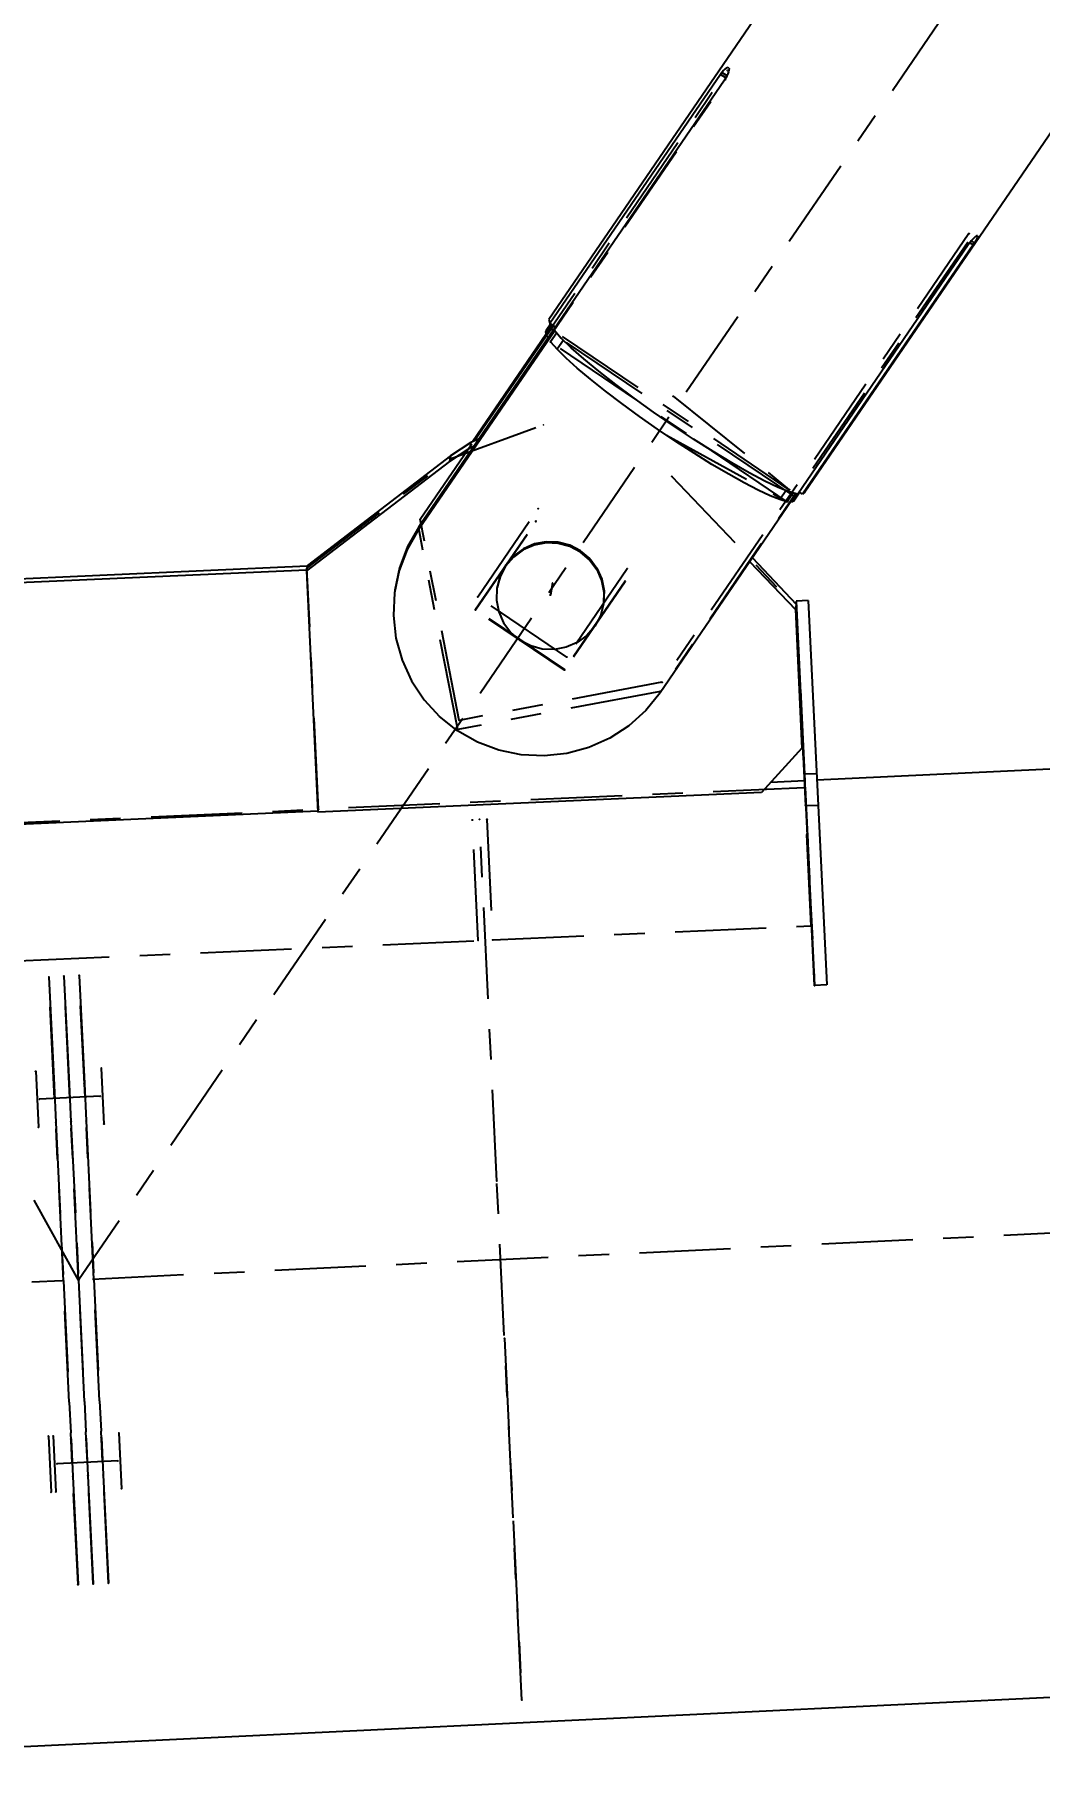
# Model space of a CAD drawing. Header units: millimetres. Extents: x 2368 to 8313, y 7493 to 11698.
# Drawn here: x 6363.1 to 6396.2, y 11086 to 11142.8 of the extents above; entities that cross this region are included whole.
import ezdxf

# ---------------------------------------------------------------- set-up
doc = ezdxf.new("R2010")
doc.units = ezdxf.units.MM
doc.linetypes.add('XKITLINE00', pattern=[0])
doc.linetypes.add('XKITLINE03', pattern=[6, 3, -1, 1, -1])
doc.styles.add('ROMANS', font='romans.shx')
doc.dimstyles.new('MD300', dxfattribs={"dimtxt": 2.5, "dimasz": 2.5, "dimexe": 1, "dimexo": 1, "dimgap": 0.5, "dimtad": 1, "dimdec": 1, "dimlfac": 50, "dimrnd": 0.5, "dimdsep": 46, "dimtxsty": 'ROMANS', "dimcen": 1, "dimclrd": 146, "dimclre": 146, "dimclrt": 30, "dimadec": 1, "dimazin": 2, "dimtfac": 1, "dimtdec": 1, "dimtmove": 0, "dimatfit": 1, "dimfxl": 1, "dimtolj": 1, "dimtzin": 0, "dimlwd": -1, "dimlwe": -1, "dimarcsym": 0})

# ---------------------------------------------------------------- blocks, each defined once
blk = doc.blocks.new('*D31')
at = {"color": 146, "transparency": 16777216}
for p, q in [((6524.588, 11276.547), (6524.588, 10991.038)), ((6189.043, 11249.201), (6189.043, 10991.038)), ((6191.543, 10992.038), (6522.088, 10992.038))]:
    blk.add_line(p, q, dxfattribs=at)
for points in [[(6191.543, 10992.455), (6191.543, 10991.621), (6189.043, 10992.038)], [(6522.088, 10992.455), (6522.088, 10991.621), (6524.588, 10992.038)]]:
    blk.add_solid(points, dxfattribs=at)
at = {"layer": 'Defpoints', "color": 0, "transparency": 16777216}
for p in [(6524.588, 11277.547), (6189.043, 11250.201), (6524.588, 10992.038)]:
    blk.add_point(p, dxfattribs=at)
at = {"color": 30, "transparency": 16777216, "insert": (6356.815, 10993.788), "char_height": 2.5, "attachment_point": 5, "style": 'ROMANS'}
blk.add_mtext('\\A1;16777', dxfattribs=at)
blk = doc.blocks.new('*D37')
at = {"color": 146, "transparency": 16777216}
for p, q in [((6544.584, 11276.27), (6544.584, 10979.265)), ((5216.588, 11053.98), (5216.588, 10979.265)), ((5219.088, 10980.265), (6542.084, 10980.265))]:
    blk.add_line(p, q, dxfattribs=at)
for points in [[(5219.088, 10980.681), (5219.088, 10979.848), (5216.588, 10980.265)], [(6542.084, 10980.681), (6542.084, 10979.848), (6544.584, 10980.265)]]:
    blk.add_solid(points, dxfattribs=at)
at = {"layer": 'Defpoints', "color": 0, "transparency": 16777216}
for p in [(6544.584, 11277.27), (5216.588, 11054.98), (6544.584, 10980.265)]:
    blk.add_point(p, dxfattribs=at)
at = {"color": 30, "transparency": 16777216, "insert": (5880.586, 10982.015), "char_height": 2.5, "attachment_point": 5, "style": 'ROMANS'}
blk.add_mtext('\\A1;66400', dxfattribs=at)
blk = doc.blocks.new('*D38')
at = {"color": 146, "transparency": 16777216}
for p, q in [((3888.584, 11276.27), (3888.584, 10968.162)), ((6544.588, 11276.271), (6544.588, 10968.162)), ((6542.088, 10969.162), (3891.084, 10969.162))]:
    blk.add_line(p, q, dxfattribs=at)
for points in [[(3891.084, 10969.579), (3891.084, 10968.745), (3888.584, 10969.162)], [(6542.088, 10969.579), (6542.088, 10968.745), (6544.588, 10969.162)]]:
    blk.add_solid(points, dxfattribs=at)
at = {"layer": 'Defpoints', "color": 0, "transparency": 16777216}
for p in [(3888.584, 11277.27), (6544.588, 11277.271), (3888.584, 10969.162)]:
    blk.add_point(p, dxfattribs=at)
at = {"color": 30, "transparency": 16777216, "insert": (5216.586, 10970.912), "char_height": 2.5, "attachment_point": 5, "style": 'ROMANS'}
blk.add_mtext('\\A1;132800', dxfattribs=at)

msp = doc.modelspace()

# ---------------------------------------------------------------- linework, layer by layer
at = {"color": 8, "linetype": 'XKITLINE03'}
for p, q in [((6364.5882, 11101.9134), (6200.5881, 11397.261)), ((6364.5882, 11101.9134), (6200.5882, 11397.261)), ((6528.5882, 11341.528), (6364.5882, 11101.9134)), ((6528.5882, 11341.528), (6364.5882, 11101.9134)), ((6375.7693, 11126.6228), (6385.8628, 11141.3704)), ((6375.7693, 11126.6228), (6385.8628, 11141.3704)), ((6375.82, 11126.9212), (6385.9135, 11141.6687)), ((6375.82, 11126.9212), (6385.9135, 11141.6687)), ((6393.8593, 11136.307), (6383.7658, 11121.5597)), ((6393.8593, 11136.307), (6383.7658, 11121.5597)), ((6393.8086, 11136.0087), (6383.7151, 11121.2614)), ((6393.8086, 11136.0087), (6383.7151, 11121.2614)), ((6380.009, 11133.1436), (6379.9404, 11133.0771)), ((6379.9404, 11133.0771), (6379.9746, 11132.9413)), ((6380.009, 11133.1436), (6379.9405, 11133.0771)), ((6379.9405, 11133.0771), (6379.9747, 11132.9413)), ((6388.0839, 11127.6948), (6380.009, 11133.1436)), ((6388.0838, 11127.6948), (6380.009, 11133.1436)), ((6387.953, 11127.8902), (6380.1725, 11133.1403)), ((6387.953, 11127.8902), (6380.1725, 11133.1403)), ((6387.886, 11127.4958), (6380.1055, 11132.7459)), ((6387.8859, 11127.4958), (6380.1055, 11132.7459)), ((6384.1381, 11130.9588), (6387.953, 11127.8902)), ((6384.1381, 11130.9588), (6387.953, 11127.8902)), ((6376.7996, 11128.908), (6379.8726, 11130.0225)), ((6376.7996, 11128.908), (6379.8726, 11130.0225)), ((6383.9203, 11129.6773), (6387.8859, 11127.4958)), ((6383.9204, 11129.6773), (6387.886, 11127.4958)), ((6372.0931, 11125.3093), (6376.7996, 11128.908)), ((6372.0931, 11125.3093), (6376.7996, 11128.908)), ((6384.0918, 11128.3247), (6388.1663, 11124.0378)), ((6384.0918, 11128.3247), (6388.1662, 11124.0378)), ((6388.118, 11127.559), (6388.0838, 11127.6948)), ((6388.1181, 11127.559), (6388.0839, 11127.6948)), ((6377.7093, 11124.3673), (6379.6944, 11127.2676)), ((6377.7093, 11124.3673), (6379.6944, 11127.2676)), ((6388.0495, 11127.4925), (6388.1181, 11127.559)), ((6388.0495, 11127.4925), (6388.118, 11127.559)), ((6377.0506, 11120.0097), (6375.7693, 11126.6228)), ((6377.0506, 11120.0097), (6375.7693, 11126.6228)), ((6377.1013, 11120.308), (6375.82, 11126.9212)), ((6377.1013, 11120.308), (6375.82, 11126.9212)), ((6377.6361, 11123.9367), (6379.6212, 11126.837)), ((6377.6362, 11123.9367), (6379.6212, 11126.837)), ((6377.6397, 11123.9574), (6379.6247, 11126.8577)), ((6377.6397, 11123.9574), (6379.6247, 11126.8577)), ((6372.4738, 11117.3848), (6372.0931, 11125.3093)), ((6372.4739, 11117.3848), (6372.0931, 11125.3093)), ((6372.4739, 11117.3848), (6372.0931, 11125.3093)), ((6372.4738, 11117.3848), (6372.0931, 11125.3093)), ((6380.1651, 11124.8185), (6380.099, 11124.4294)), ((6380.1651, 11124.8185), (6380.099, 11124.4294)), ((6382.5512, 11124.8599), (6380.5662, 11121.9596)), ((6382.5512, 11124.8599), (6380.5662, 11121.9596)), ((6382.5548, 11124.8806), (6380.5697, 11121.9803)), ((6382.5547, 11124.8806), (6380.5697, 11121.9803)), ((6382.6244, 11125.2905), (6380.6393, 11122.3902)), ((6382.6244, 11125.2905), (6380.6394, 11122.3902)), ((6380.6394, 11122.3902), (6377.7093, 11124.3673)), ((6380.6393, 11122.3902), (6377.7093, 11124.3673)), ((6380.5662, 11121.9596), (6377.6361, 11123.9367)), ((6380.5662, 11121.9596), (6377.6362, 11123.9367)), ((6380.5697, 11121.9803), (6377.6397, 11123.9574)), ((6380.5697, 11121.9803), (6377.6397, 11123.9574)), ((6388.1662, 11124.0378), (6388.4518, 11118.0944)), ((6388.1663, 11124.0378), (6388.4518, 11118.0944)), ((6388.5005, 11117.4936), (6388.1874, 11124.0085)), ((6388.5005, 11117.4936), (6388.1875, 11124.0085)), ((6383.7658, 11121.5597), (6377.1013, 11120.308)), ((6383.7658, 11121.5597), (6377.1013, 11120.308)), ((6383.7151, 11121.2614), (6377.0506, 11120.0097)), ((6383.7151, 11121.2614), (6377.0506, 11120.0097)), ((6388.3171, 11121.3094), (6388.6007, 11115.4074)), ((6388.3171, 11121.3094), (6388.6007, 11115.4074)), ((6388.4518, 11118.0944), (6372.4738, 11117.3848)), ((6388.4518, 11118.0944), (6372.4739, 11117.3848)), ((6388.6007, 11115.4074), (6388.471, 11118.1065)), ((6388.471, 11118.1065), (6388.7841, 11111.5916)), ((6388.6007, 11115.4074), (6388.4711, 11118.1065)), ((6388.4711, 11118.1065), (6388.7841, 11111.5916)), ((6388.6698, 11113.5576), (6388.4794, 11117.5199)), ((6388.6698, 11113.5576), (6388.4795, 11117.5199)), ((6388.7841, 11111.5916), (6388.5005, 11117.4936)), ((6388.7841, 11111.5916), (6388.5005, 11117.4936)), ((6360.9749, 11116.8741), (6372.4738, 11117.3848)), ((6360.9749, 11116.8741), (6372.4739, 11117.3848)), ((6377.7239, 11113.0715), (6377.5335, 11117.0337)), ((6377.7239, 11113.0715), (6377.5335, 11117.0337)), ((6378.3393, 11105.1659), (6377.768, 11117.054)), ((6378.3393, 11105.1659), (6377.768, 11117.054)), ((6378.0126, 11117.055), (6378.203, 11113.0928)), ((6378.0127, 11117.055), (6378.2031, 11113.0928)), ((6378.203, 11113.0928), (6388.6698, 11113.5576)), ((6378.2031, 11113.0928), (6388.6698, 11113.5576)), ((6356.6061, 11112.1336), (6377.7239, 11113.0715)), ((6356.6061, 11112.1336), (6377.7239, 11113.0715)), ((6363.6088, 11111.8779), (6363.7258, 11109.4432)), ((6364.0887, 11101.8894), (6363.6088, 11111.8779)), ((6364.1082, 11111.9018), (6364.2252, 11109.4672)), ((6364.5882, 11101.9134), (6364.1082, 11111.9018)), ((6364.1082, 11111.9018), (6364.1082, 11111.9018)), ((6364.1082, 11111.9018), (6364.1082, 11111.9018)), ((6364.6076, 11111.9258), (6364.7246, 11109.4912)), ((6365.0876, 11101.9374), (6364.6076, 11111.9258)), ((6363.7258, 11109.4432), (6363.7797, 11108.3214)), ((6364.2252, 11109.4672), (6364.2791, 11108.3454)), ((6364.7246, 11109.4912), (6364.7785, 11108.3694)), ((6365.3348, 11108.8772), (6365.3348, 11108.8772)), ((6365.3348, 11108.8772), (6365.4231, 11107.0394)), ((6363.1773, 11108.7736), (6363.1773, 11108.7736)), ((6363.1773, 11108.7736), (6363.2656, 11106.9357)), ((6363.7797, 11108.3214), (6363.8387, 11107.0928)), ((6364.2791, 11108.3454), (6364.3381, 11107.1168)), ((6364.7785, 11108.3694), (6364.8376, 11107.1408)), ((6365.299, 11107.9545), (6363.3013, 11107.8585)), ((6363.2656, 11106.9357), (6363.2656, 11106.9357)), ((6363.8387, 11107.0928), (6364.0887, 11101.8894)), ((6364.3381, 11107.1168), (6364.5882, 11101.9134)), ((6364.8376, 11107.1408), (6365.0876, 11101.9374)), ((6365.4231, 11107.0394), (6365.4231, 11107.0394)), ((6427.9725, 11104.9591), (6094.3574, 11088.9283)), ((6427.9725, 11104.9591), (6094.3574, 11088.9283)), ((6379.159, 11088.1062), (6378.3393, 11105.1659)), ((6379.159, 11088.1062), (6378.3393, 11105.1659)), ((6364.0887, 11101.8894), (6364.3388, 11096.6859)), ((6364.5687, 11091.9009), (6364.0887, 11101.8894)), ((6364.5882, 11101.9134), (6364.8382, 11096.7099)), ((6365.0681, 11091.9249), (6364.5882, 11101.9134)), ((6365.0876, 11101.9374), (6365.3376, 11096.7339)), ((6365.5676, 11091.9489), (6365.0876, 11101.9374)), ((6378.5877, 11099.9944), (6379.159, 11088.1062)), ((6378.5878, 11099.9944), (6379.159, 11088.1062)), ((6363.5934, 11096.7797), (6363.5934, 11096.7797)), ((6363.5934, 11096.7797), (6363.6817, 11094.9418)), ((6363.7532, 11096.7874), (6363.7532, 11096.7874)), ((6363.7532, 11096.7874), (6363.8416, 11094.9495)), ((6364.3388, 11096.6859), (6364.3978, 11095.4574)), ((6364.8382, 11096.7099), (6364.8972, 11095.4814)), ((6365.3376, 11096.7339), (6365.3967, 11095.5054)), ((6365.9107, 11096.8911), (6365.9107, 11096.8911)), ((6365.9107, 11096.8911), (6365.9991, 11095.0532)), ((6365.875, 11095.9683), (6363.8773, 11095.8723)), ((6364.3978, 11095.4574), (6364.4517, 11094.3356)), ((6364.8972, 11095.4814), (6364.9511, 11094.3596)), ((6365.3967, 11095.5054), (6365.4506, 11094.3836)), ((6363.6817, 11094.9418), (6363.6817, 11094.9418)), ((6363.8416, 11094.9495), (6363.8416, 11094.9495)), ((6365.9991, 11095.0532), (6365.9991, 11095.0532)), ((6364.4517, 11094.3356), (6364.5687, 11091.9009)), ((6364.9511, 11094.3596), (6365.0681, 11091.9249)), ((6365.4506, 11094.3836), (6365.5676, 11091.9489)), ((6364.5687, 11091.9009), (6364.5687, 11091.9009)), ((6365.0681, 11091.9249), (6365.0681, 11091.9249)), ((6365.0681, 11091.9249), (6365.0681, 11091.9249)), ((6365.0681, 11091.9249), (6365.0681, 11091.9249)), ((6365.5676, 11091.9489), (6365.5676, 11091.9489))]:
    msp.add_line(p, q, dxfattribs=at)
at = {"color": 8, "linetype": 'XKITLINE00'}
for p, q in [((6515.0495, 11312.7664), (6388.4582, 11127.8085)), ((6437.1826, 11216.959), (6380.0489, 11133.483)), ((6385.69, 11141.5405), (6380.0825, 11133.3475)), ((6385.8188, 11141.3466), (6380.2113, 11133.1537)), ((6385.7366, 11141.6063), (6385.69, 11141.5405)), ((6385.8661, 11141.4216), (6385.6916, 11141.5394)), ((6385.7455, 11141.618), (6385.7366, 11141.6063)), ((6385.9047, 11141.4929), (6385.7372, 11141.6059)), ((6385.7845, 11141.6636), (6385.7455, 11141.618)), ((6385.8317, 11141.7095), (6385.7845, 11141.6636)), ((6385.8633, 11141.4165), (6385.8188, 11141.3466)), ((6385.8749, 11141.742), (6385.8317, 11141.7095)), ((6385.9023, 11141.4878), (6385.8633, 11141.4165)), ((6385.912, 11141.7596), (6385.8749, 11141.742)), ((6385.9339, 11141.5569), (6385.9023, 11141.4878)), ((6385.9411, 11141.7614), (6385.912, 11141.7596)), ((6385.9564, 11141.6203), (6385.9339, 11141.5569)), ((6385.9609, 11141.7473), (6385.9411, 11141.7614)), ((6385.9687, 11141.6749), (6385.9564, 11141.6203)), ((6385.9609, 11141.7473), (6385.9702, 11141.718)), ((6385.9702, 11141.718), (6385.9687, 11141.6749)), ((6394.0293, 11136.1729), (6393.9835, 11136.1251)), ((6394.0695, 11136.2087), (6394.0293, 11136.1729)), ((6394.1021, 11136.2307), (6394.0695, 11136.2087)), ((6394.1255, 11136.238), (6394.1021, 11136.2307)), ((6394.1312, 11136.1708), (6394.1112, 11136.1226)), ((6394.1385, 11136.23), (6394.1255, 11136.238)), ((6394.1404, 11136.2073), (6394.1312, 11136.1708)), ((6394.1385, 11136.23), (6394.1404, 11136.2073)), ((6393.8363, 11135.9365), (6388.2288, 11127.7435)), ((6393.9977, 11135.9345), (6388.3902, 11127.7416)), ((6393.8846, 11136.0039), (6393.8363, 11135.9365)), ((6393.9345, 11136.0678), (6393.8846, 11136.0039)), ((6393.9975, 11135.9347), (6393.8882, 11136.0085)), ((6393.9835, 11136.1251), (6393.9345, 11136.0678)), ((6394.0431, 11136.0012), (6393.9381, 11136.0721)), ((6394.0431, 11136.0012), (6393.9977, 11135.9345)), ((6394.0513, 11136.0134), (6394.0431, 11136.0012)), ((6394.0816, 11136.0649), (6394.0513, 11136.0134)), ((6394.1112, 11136.1226), (6394.0816, 11136.0649)), ((6380.107, 11133.331), (6379.962, 11133.1192)), ((6380.0489, 11133.483), (6380.0825, 11133.3475)), ((6380.2614, 11133.2268), (6380.0825, 11133.3475)), ((6375.7616, 11126.5774), (6380.239, 11133.1193)), ((6380.2135, 11133.1503), (6375.7771, 11126.6682)), ((6379.9536, 11132.9949), (6377.5335, 11129.4589)), ((6379.9706, 11132.9515), (6377.6018, 11129.4904)), ((6379.962, 11133.1192), (6379.9405, 11133.0771)), ((6379.9405, 11133.0771), (6379.9447, 11133.0177)), ((6380.1427, 11133.3069), (6379.9447, 11133.0177)), ((6379.9447, 11133.0177), (6379.9747, 11132.9413)), ((6380.199, 11133.269), (6379.9747, 11132.9413)), ((6380.0392, 11132.8977), (6379.9747, 11132.9413)), ((6380.3079, 11133.0416), (6380.1055, 11132.7459)), ((6380.2614, 11133.2268), (6380.199, 11133.269)), ((6380.2113, 11133.1537), (6380.2201, 11133.1405)), ((6380.2201, 11133.1405), (6380.4563, 11132.8746)), ((6380.5258, 11132.807), (6380.3187, 11132.5043)), ((6380.7861, 11132.5538), (6380.4563, 11132.8746)), ((6380.1055, 11132.7459), (6380.3187, 11132.5043)), ((6380.6129, 11132.2149), (6380.3187, 11132.5043)), ((6380.9819, 11131.884), (6380.6129, 11132.2149)), ((6381.2012, 11132.1861), (6380.7861, 11132.5538)), ((6381.6915, 11131.7804), (6381.2012, 11132.1861)), ((6381.4175, 11131.5188), (6380.9819, 11131.884)), ((6382.2449, 11131.3467), (6381.6915, 11131.7804)), ((6381.9102, 11131.1274), (6381.4175, 11131.5188)), ((6382.4492, 11130.7183), (6381.9102, 11131.1274)), ((6382.8478, 11130.8958), (6382.2449, 11131.3467)), ((6383.0228, 11130.3005), (6382.4492, 11130.7183)), ((6383.4852, 11130.4388), (6382.8478, 11130.8958)), ((6383.6184, 11129.883), (6383.0228, 11130.3005)), ((6384.1416, 11129.9868), (6383.4852, 11130.4388)), ((6384.8007, 11129.5511), (6384.1416, 11129.9868)), ((6377.483, 11129.4356), (6376.815, 11128.9988)), ((6377.483, 11129.4356), (6377.4522, 11129.254)), ((6377.7578, 11129.5623), (6377.483, 11129.4356)), ((6384.223, 11129.475), (6383.6184, 11129.883)), ((6384.8233, 11129.0855), (6384.223, 11129.475)), ((6385.4464, 11129.1423), (6384.8007, 11129.5511)), ((6376.7842, 11128.8172), (6372.0777, 11125.2185)), ((6376.815, 11128.9988), (6372.1085, 11125.4001)), ((6377.4522, 11129.254), (6376.7842, 11128.8172)), ((6376.815, 11128.9988), (6376.7842, 11128.8172)), ((6377.5904, 11129.3178), (6377.4522, 11129.254)), ((6385.4063, 11128.7229), (6384.8233, 11129.0855)), ((6386.0627, 11128.7706), (6385.4464, 11129.1423)), ((6386.6344, 11128.445), (6386.0627, 11128.7706)), ((6385.9592, 11128.3952), (6385.4063, 11128.7229)), ((6386.4699, 11128.1096), (6385.9592, 11128.3952)), ((6387.1476, 11128.1736), (6386.6344, 11128.445)), ((6388.1821, 11127.7537), (6383.7074, 11121.216)), ((6386.9272, 11127.8722), (6386.4699, 11128.1096)), ((6387.3211, 11127.6883), (6386.9272, 11127.8722)), ((6387.5894, 11127.9631), (6387.1476, 11128.1736)), ((6387.6431, 11127.5619), (6387.3211, 11127.6883)), ((6387.9491, 11127.8186), (6387.5894, 11127.9631)), ((6387.8468, 11127.8597), (6387.6431, 11127.5619)), ((6388.0816, 11127.7817), (6387.886, 11127.4958)), ((6388.2179, 11127.7438), (6387.9491, 11127.8186)), ((6388.2214, 11127.7437), (6388.0495, 11127.4925)), ((6388.2946, 11127.8062), (6388.0966, 11127.5169)), ((6388.2288, 11127.7435), (6388.2179, 11127.7438)), ((6388.3902, 11127.7416), (6388.2789, 11127.8167)), ((6388.4582, 11127.8085), (6388.3902, 11127.7416)), ((6387.886, 11127.4958), (6387.6431, 11127.5619)), ((6388.0495, 11127.4925), (6388.0179, 11127.5138)), ((6388.0966, 11127.5169), (6388.0495, 11127.4925)), ((6375.7616, 11126.5774), (6375.3895, 11125.9292)), ((6375.7771, 11126.6682), (6375.4049, 11126.02)), ((6375.7771, 11126.6682), (6375.7616, 11126.5774)), ((6375.3895, 11125.9292), (6375.1244, 11125.231)), ((6375.4049, 11126.02), (6375.1398, 11125.3218)), ((6375.4049, 11126.02), (6375.3895, 11125.9292)), ((6379.2062, 11125.9285), (6378.888, 11125.6951)), ((6379.2062, 11125.9285), (6378.888, 11125.6951)), ((6379.2097, 11125.9493), (6378.8916, 11125.7159)), ((6379.5654, 11126.0649), (6379.2027, 11125.9078)), ((6379.5689, 11126.0857), (6379.2062, 11125.9285)), ((6379.5689, 11126.0857), (6379.2062, 11125.9285)), ((6379.5724, 11126.1064), (6379.2097, 11125.9493)), ((6379.9545, 11126.138), (6379.5654, 11126.0649)), ((6379.958, 11126.1588), (6379.5689, 11126.0857)), ((6379.958, 11126.1588), (6379.5689, 11126.0857)), ((6379.9616, 11126.1795), (6379.5724, 11126.1064)), ((6380.3505, 11126.1234), (6379.9545, 11126.138)), ((6380.3541, 11126.1441), (6379.958, 11126.1588)), ((6380.3541, 11126.1441), (6379.958, 11126.1588)), ((6380.3576, 11126.1649), (6379.9616, 11126.1795)), ((6380.7336, 11126.0217), (6380.3505, 11126.1234)), ((6380.7371, 11126.0424), (6380.3541, 11126.1441)), ((6380.7371, 11126.0424), (6380.3541, 11126.1441)), ((6380.7406, 11126.0632), (6380.3576, 11126.1649)), ((6381.0845, 11125.838), (6380.7336, 11126.0217)), ((6381.088, 11125.8588), (6380.7371, 11126.0424)), ((6381.088, 11125.8588), (6380.7371, 11126.0424)), ((6381.0915, 11125.8795), (6380.7406, 11126.0632)), ((6372.1041, 11125.3741), (6360.6051, 11124.8634)), ((6372.1085, 11125.4001), (6372.0777, 11125.2185)), ((6372.1041, 11125.3741), (6372.0821, 11125.2444)), ((6378.6269, 11125.3765), (6378.4428, 11125.029)), ((6378.6305, 11125.3972), (6378.4463, 11125.0497)), ((6378.6305, 11125.3972), (6378.4463, 11125.0497)), ((6378.634, 11125.418), (6378.4499, 11125.0705)), ((6378.8845, 11125.6744), (6378.6269, 11125.3765)), ((6378.6305, 11125.3972), (6378.6269, 11125.3765)), ((6378.888, 11125.6951), (6378.6305, 11125.3972)), ((6378.888, 11125.6951), (6378.6305, 11125.3972)), ((6378.634, 11125.418), (6378.6305, 11125.3972)), ((6378.8916, 11125.7159), (6378.634, 11125.418)), ((6379.2027, 11125.9078), (6378.8845, 11125.6744)), ((6381.088, 11125.8588), (6381.0845, 11125.838)), ((6381.3856, 11125.5817), (6381.0845, 11125.838)), ((6381.0915, 11125.8795), (6381.088, 11125.8588)), ((6381.3891, 11125.6025), (6381.088, 11125.8588)), ((6381.3891, 11125.6025), (6381.088, 11125.8588)), ((6381.3926, 11125.6232), (6381.0915, 11125.8795)), ((6381.3856, 11125.5817), (6381.6218, 11125.2655)), ((6381.3891, 11125.6025), (6381.6254, 11125.2863)), ((6381.3891, 11125.6025), (6381.6254, 11125.2863)), ((6381.3926, 11125.6232), (6381.6289, 11125.307)), ((6386.6543, 11125.5215), (6388.1508, 11123.947)), ((6386.7395, 11125.646), (6388.1817, 11124.1286)), ((6372.0821, 11125.2444), (6360.5831, 11124.7337)), ((6372.0777, 11125.2185), (6372.4584, 11117.294)), ((6375.1244, 11125.231), (6374.9728, 11124.4999)), ((6375.1398, 11125.3218), (6374.9882, 11124.5907)), ((6378.4428, 11125.029), (6378.3414, 11124.6494)), ((6378.4463, 11125.0497), (6378.3449, 11124.6701)), ((6378.4463, 11125.0497), (6378.3449, 11124.6701)), ((6378.4499, 11125.0705), (6378.3484, 11124.6909)), ((6381.6218, 11125.2655), (6381.7814, 11124.9053)), ((6381.6254, 11125.2863), (6381.7849, 11124.9261)), ((6381.6254, 11125.2863), (6381.7849, 11124.9261)), ((6381.6289, 11125.307), (6381.7884, 11124.9468)), ((6381.7814, 11124.9053), (6381.8562, 11124.5192)), ((6381.7849, 11124.9261), (6381.8597, 11124.5399)), ((6381.7849, 11124.9261), (6381.8597, 11124.5399)), ((6381.7884, 11124.9468), (6381.8632, 11124.5607)), ((6374.9728, 11124.4999), (6374.9384, 11123.754)), ((6378.3414, 11124.6494), (6378.3277, 11124.2566)), ((6378.3277, 11124.2566), (6378.4025, 11123.8705)), ((6381.8562, 11124.5192), (6381.8425, 11124.1264)), ((6381.8597, 11124.5399), (6381.846, 11124.1472)), ((6381.8597, 11124.5399), (6381.846, 11124.1472)), ((6381.8632, 11124.5607), (6381.8496, 11124.1679)), ((6388.5764, 11124.2487), (6388.1768, 11124.2295)), ((6388.5763, 11124.2487), (6388.1768, 11124.2295)), ((6388.1768, 11124.2295), (6388.1771, 11124.223)), ((6388.1768, 11124.2295), (6388.1771, 11124.223)), ((6388.1768, 11124.2295), (6388.1771, 11124.223)), ((6388.1771, 11124.223), (6388.5005, 11117.4936)), ((6388.5763, 11124.2487), (6388.5767, 11124.2422)), ((6388.5764, 11124.2487), (6388.5767, 11124.2422)), ((6388.5764, 11124.2487), (6388.5767, 11124.2422)), ((6388.5767, 11124.2422), (6388.9001, 11117.5128)), ((6374.9384, 11123.754), (6375.0221, 11123.0115)), ((6378.4025, 11123.8705), (6378.5621, 11123.5103)), ((6381.7411, 11123.7468), (6381.557, 11123.3993)), ((6381.8425, 11124.1264), (6381.7411, 11123.7468)), ((6388.1817, 11124.1286), (6388.1508, 11123.947)), ((6388.1508, 11123.947), (6388.3698, 11119.3904)), ((6378.5621, 11123.5103), (6378.7983, 11123.1941)), ((6379.0994, 11122.9378), (6378.7983, 11123.1941)), ((6381.2994, 11123.1014), (6380.9812, 11122.868)), ((6381.557, 11123.3993), (6381.2994, 11123.1014)), ((6375.0221, 11123.0115), (6375.2219, 11122.2909)), ((6379.4503, 11122.7541), (6379.0994, 11122.9378)), ((6379.8334, 11122.6524), (6379.4503, 11122.7541)), ((6380.2294, 11122.6378), (6379.8334, 11122.6524)), ((6380.6185, 11122.7109), (6380.2294, 11122.6378)), ((6380.9812, 11122.868), (6380.6185, 11122.7109)), ((6375.2219, 11122.2909), (6375.5328, 11121.6098)), ((6375.5328, 11121.6098), (6375.9471, 11120.985)), ((6375.9471, 11120.985), (6376.4547, 11120.4319)), ((6383.7074, 11121.216), (6383.2375, 11120.6338)), ((6377.0431, 11119.9642), (6376.4547, 11120.4319)), ((6383.2375, 11120.6338), (6382.6813, 11120.132)), ((6377.6977, 11119.5932), (6377.0431, 11119.9642)), ((6382.0525, 11119.7228), (6381.3667, 11119.4165)), ((6382.6813, 11120.132), (6382.0525, 11119.7228)), ((6427.0074, 11120.1703), (6388.8604, 11118.3373)), ((6378.4025, 11119.3282), (6377.6977, 11119.5932)), ((6379.1401, 11119.1758), (6378.4025, 11119.3282)), ((6379.8923, 11119.1395), (6379.1401, 11119.1758)), ((6380.6406, 11119.2204), (6379.8923, 11119.1395)), ((6381.3667, 11119.4165), (6380.6406, 11119.2204)), ((6388.3698, 11119.3904), (6387.0383, 11117.9415)), ((6388.4006, 11119.572), (6388.3698, 11119.3904)), ((6388.85, 11118.5534), (6388.4505, 11118.5342)), ((6388.4609, 11118.3181), (6387.3347, 11118.264)), ((6387.0383, 11117.9415), (6372.4584, 11117.294)), ((6388.9001, 11117.5128), (6388.5005, 11117.4936)), ((6388.5005, 11117.4936), (6388.7841, 11111.5916)), ((6388.9001, 11117.5128), (6389.1837, 11111.6108)), ((6372.4572, 11117.3197), (6360.9639, 11116.8092)), ((6389.1837, 11111.6108), (6388.7841, 11111.5916)), ((6428.9376, 11089.7479), (6094.8553, 11073.6946))]:
    msp.add_line(p, q, dxfattribs=at)
for centre in [(6385.8628, 11141.3704), (6385.8628, 11141.3704), (6385.9135, 11141.6687), (6385.9135, 11141.6687), (6393.8593, 11136.307), (6393.8593, 11136.307), (6393.8086, 11136.0087), (6393.8086, 11136.0087), (6379.9404, 11133.0771), (6379.9404, 11133.0771), (6379.9405, 11133.0771), (6379.9405, 11133.0771), (6379.9746, 11132.9413), (6379.9747, 11132.9413), (6380.009, 11133.1436), (6380.009, 11133.1436), (6380.009, 11133.1436), (6380.009, 11133.1436), (6380.1725, 11133.1403), (6380.1725, 11133.1403), (6380.1055, 11132.7459), (6380.1055, 11132.7459), (6384.1381, 11130.9588), (6384.1381, 11130.9588), (6379.8726, 11130.0225), (6379.8726, 11130.0225), (6383.9203, 11129.6773), (6383.9204, 11129.6773), (6376.7996, 11128.908), (6376.7996, 11128.908), (6376.7996, 11128.908), (6376.7996, 11128.908), (6384.0918, 11128.3247), (6384.0918, 11128.3247), (6387.953, 11127.8902), (6387.953, 11127.8902), (6387.953, 11127.8902), (6387.953, 11127.8902), (6388.0838, 11127.6948), (6388.0838, 11127.6948), (6388.0839, 11127.6948), (6388.0839, 11127.6948), (6379.6944, 11127.2676), (6379.6944, 11127.2676), (6387.8859, 11127.4958), (6387.8859, 11127.4958), (6387.886, 11127.4958), (6387.886, 11127.4958), (6388.0495, 11127.4925), (6388.0495, 11127.4925), (6388.118, 11127.559), (6388.118, 11127.559), (6388.1181, 11127.559), (6388.1181, 11127.559), (6375.7693, 11126.6228), (6375.7693, 11126.6228), (6375.7693, 11126.6228), (6375.7693, 11126.6228), (6375.82, 11126.9212), (6375.82, 11126.9212), (6375.82, 11126.9212), (6375.82, 11126.9212), (6379.6212, 11126.837), (6379.6212, 11126.837), (6379.6247, 11126.8577), (6379.6247, 11126.8577), (6372.0931, 11125.3093), (6372.0931, 11125.3093), (6372.0931, 11125.3093), (6372.0931, 11125.3093), (6372.0931, 11125.3093), (6372.0931, 11125.3093), (6380.1651, 11124.8185), (6380.1651, 11124.8185), (6382.5512, 11124.8599), (6382.5512, 11124.8599), (6382.5547, 11124.8806), (6382.5548, 11124.8806), (6382.6244, 11125.2905), (6382.6244, 11125.2905), (6377.7093, 11124.3673), (6377.7093, 11124.3673), (6377.7093, 11124.3673), (6377.7093, 11124.3673), (6380.099, 11124.4294), (6380.099, 11124.4294), (6377.6361, 11123.9367), (6377.6361, 11123.9367), (6377.6362, 11123.9367), (6377.6362, 11123.9367), (6377.6397, 11123.9574), (6377.6397, 11123.9574), (6377.6397, 11123.9574), (6377.6397, 11123.9574), (6388.1662, 11124.0378), (6388.1662, 11124.0378), (6388.1663, 11124.0378), (6388.1663, 11124.0378), (6388.1874, 11124.0085), (6388.1875, 11124.0085), (6380.5662, 11121.9596), (6380.5662, 11121.9596), (6380.5662, 11121.9596), (6380.5662, 11121.9596), (6380.5697, 11121.9803), (6380.5697, 11121.9803), (6380.5697, 11121.9803), (6380.5697, 11121.9803), (6380.6393, 11122.3902), (6380.6393, 11122.3902), (6380.6394, 11122.3902), (6380.6394, 11122.3902), (6383.7658, 11121.5597), (6383.7658, 11121.5597), (6383.7658, 11121.5597), (6383.7658, 11121.5597), (6383.7151, 11121.2614), (6383.7151, 11121.2614), (6383.7151, 11121.2614), (6383.7151, 11121.2614), (6388.3171, 11121.3094), (6388.3171, 11121.3094), (6377.1013, 11120.308), (6377.1013, 11120.308), (6377.1013, 11120.308), (6377.1013, 11120.308), (6377.0506, 11120.0097), (6377.0506, 11120.0097), (6377.0506, 11120.0097), (6377.0506, 11120.0097), (6388.4518, 11118.0944), (6388.4518, 11118.0944), (6388.4518, 11118.0944), (6388.4518, 11118.0944), (6388.471, 11118.1065), (6388.471, 11118.1065), (6388.4711, 11118.1065), (6388.4711, 11118.1065), (6388.4794, 11117.5199), (6388.4795, 11117.5199), (6388.5005, 11117.4936), (6388.5005, 11117.4936), (6388.5005, 11117.4936), (6388.5005, 11117.4936), (6372.4738, 11117.3848), (6372.4738, 11117.3848), (6372.4738, 11117.3848), (6372.4738, 11117.3848), (6372.4739, 11117.3848), (6372.4739, 11117.3848), (6372.4739, 11117.3848), (6372.4739, 11117.3848), (6377.5335, 11117.0337), (6377.5335, 11117.0337), (6377.768, 11117.054), (6377.768, 11117.054), (6378.0126, 11117.055), (6378.0127, 11117.055), (6388.6007, 11115.4074), (6388.6007, 11115.4074), (6388.6007, 11115.4074), (6388.6007, 11115.4074), (6388.6698, 11113.5576), (6388.6698, 11113.5576), (6388.6698, 11113.5576), (6388.6698, 11113.5576), (6377.7239, 11113.0715), (6377.7239, 11113.0715), (6377.7239, 11113.0715), (6377.7239, 11113.0715), (6378.203, 11113.0928), (6378.203, 11113.0928), (6378.2031, 11113.0928), (6378.2031, 11113.0928), (6363.6088, 11111.8779), (6363.6088, 11111.8779), (6364.1082, 11111.9018), (6364.1082, 11111.9018), (6364.1082, 11111.9018), (6364.1082, 11111.9018), (6364.6076, 11111.9258), (6364.6076, 11111.9258), (6388.7841, 11111.5916), (6388.7841, 11111.5916), (6388.7841, 11111.5916), (6388.7841, 11111.5916), (6363.7258, 11109.4432), (6363.7258, 11109.4432), (6364.2252, 11109.4672), (6364.2252, 11109.4672), (6364.7246, 11109.4912), (6364.7246, 11109.4912), (6365.3348, 11108.8772), (6365.3348, 11108.8772), (6363.1773, 11108.7736), (6363.1773, 11108.7736), (6363.7797, 11108.3214), (6363.7797, 11108.3214), (6364.2791, 11108.3454), (6364.2791, 11108.3454), (6364.7785, 11108.3694), (6364.7785, 11108.3694), (6363.3013, 11107.8585), (6365.299, 11107.9545), (6363.2656, 11106.9357), (6363.2656, 11106.9357), (6363.8387, 11107.0928), (6363.8387, 11107.0928), (6364.3381, 11107.1168), (6364.3381, 11107.1168), (6364.8376, 11107.1408), (6364.8376, 11107.1408), (6365.4231, 11107.0394), (6365.4231, 11107.0394), (6378.3393, 11105.1659), (6378.3393, 11105.1659), (6378.3393, 11105.1659), (6378.3393, 11105.1659), (6364.0887, 11101.8894), (6364.0887, 11101.8894), (6364.0887, 11101.8894), (6364.0887, 11101.8894), (6364.5882, 11101.9134), (6364.5882, 11101.9134), (6364.5882, 11101.9134), (6364.5882, 11101.9134), (6364.5882, 11101.9134), (6364.5882, 11101.9134), (6364.5882, 11101.9134), (6364.5882, 11101.9134), (6365.0876, 11101.9374), (6365.0876, 11101.9374), (6365.0876, 11101.9374), (6365.0876, 11101.9374), (6378.5877, 11099.9944), (6378.5878, 11099.9944), (6363.5934, 11096.7797), (6363.5934, 11096.7797), (6363.7532, 11096.7874), (6363.7532, 11096.7874), (6364.3388, 11096.6859), (6364.3388, 11096.6859), (6364.8382, 11096.7099), (6364.8382, 11096.7099), (6365.3376, 11096.7339), (6365.3376, 11096.7339), (6365.9107, 11096.8911), (6365.9107, 11096.8911), (6363.8773, 11095.8723), (6365.875, 11095.9683), (6364.3978, 11095.4574), (6364.3978, 11095.4574), (6364.8972, 11095.4814), (6364.8972, 11095.4814), (6365.3967, 11095.5054), (6365.3967, 11095.5054), (6363.6817, 11094.9418), (6363.6817, 11094.9418), (6363.8416, 11094.9495), (6363.8416, 11094.9495), (6365.9991, 11095.0532), (6365.9991, 11095.0532), (6364.4517, 11094.3356), (6364.4517, 11094.3356), (6364.9511, 11094.3596), (6364.9511, 11094.3596), (6365.4506, 11094.3836), (6365.4506, 11094.3836), (6364.5687, 11091.9009), (6364.5687, 11091.9009), (6364.5687, 11091.9009), (6365.0681, 11091.9249), (6365.0681, 11091.9249), (6365.0681, 11091.9249), (6365.0681, 11091.9249), (6365.0681, 11091.9249), (6365.5676, 11091.9489), (6365.5676, 11091.9489), (6365.5676, 11091.9489), (6379.159, 11088.1062), (6379.159, 11088.1062), (6379.159, 11088.1062), (6379.159, 11088.1062)]:
    msp.add_circle(centre, 0.004, dxfattribs=at)

# ---------------------------------------------------------------- dimensions: what is measured, and where the dimension line sits
for base, p1, p2, picture, middle in [((3888.5836, 10969.1621), (6544.5882, 11277.2708), (3888.5836, 11277.2703), '*D38', (5216.5859, 10970.9121)), ((6544.5838, 10980.2647), (5216.5882, 11054.9804), (6544.5838, 11277.2701), '*D37', (5880.586, 10982.0147)), ((6524.5876, 10992.0378), (6189.0433, 11250.201), (6524.5876, 11277.5473), '*D31', (6356.8155, 10993.7878))]:
    dim = msp.add_linear_dim(base=base, p1=p1, p2=p2, dimstyle='MD300')
    dim.commit()
    dim.dimension.update_dxf_attribs({"geometry": picture, "text_midpoint": middle})

doc.saveas('drawing.dxf')
